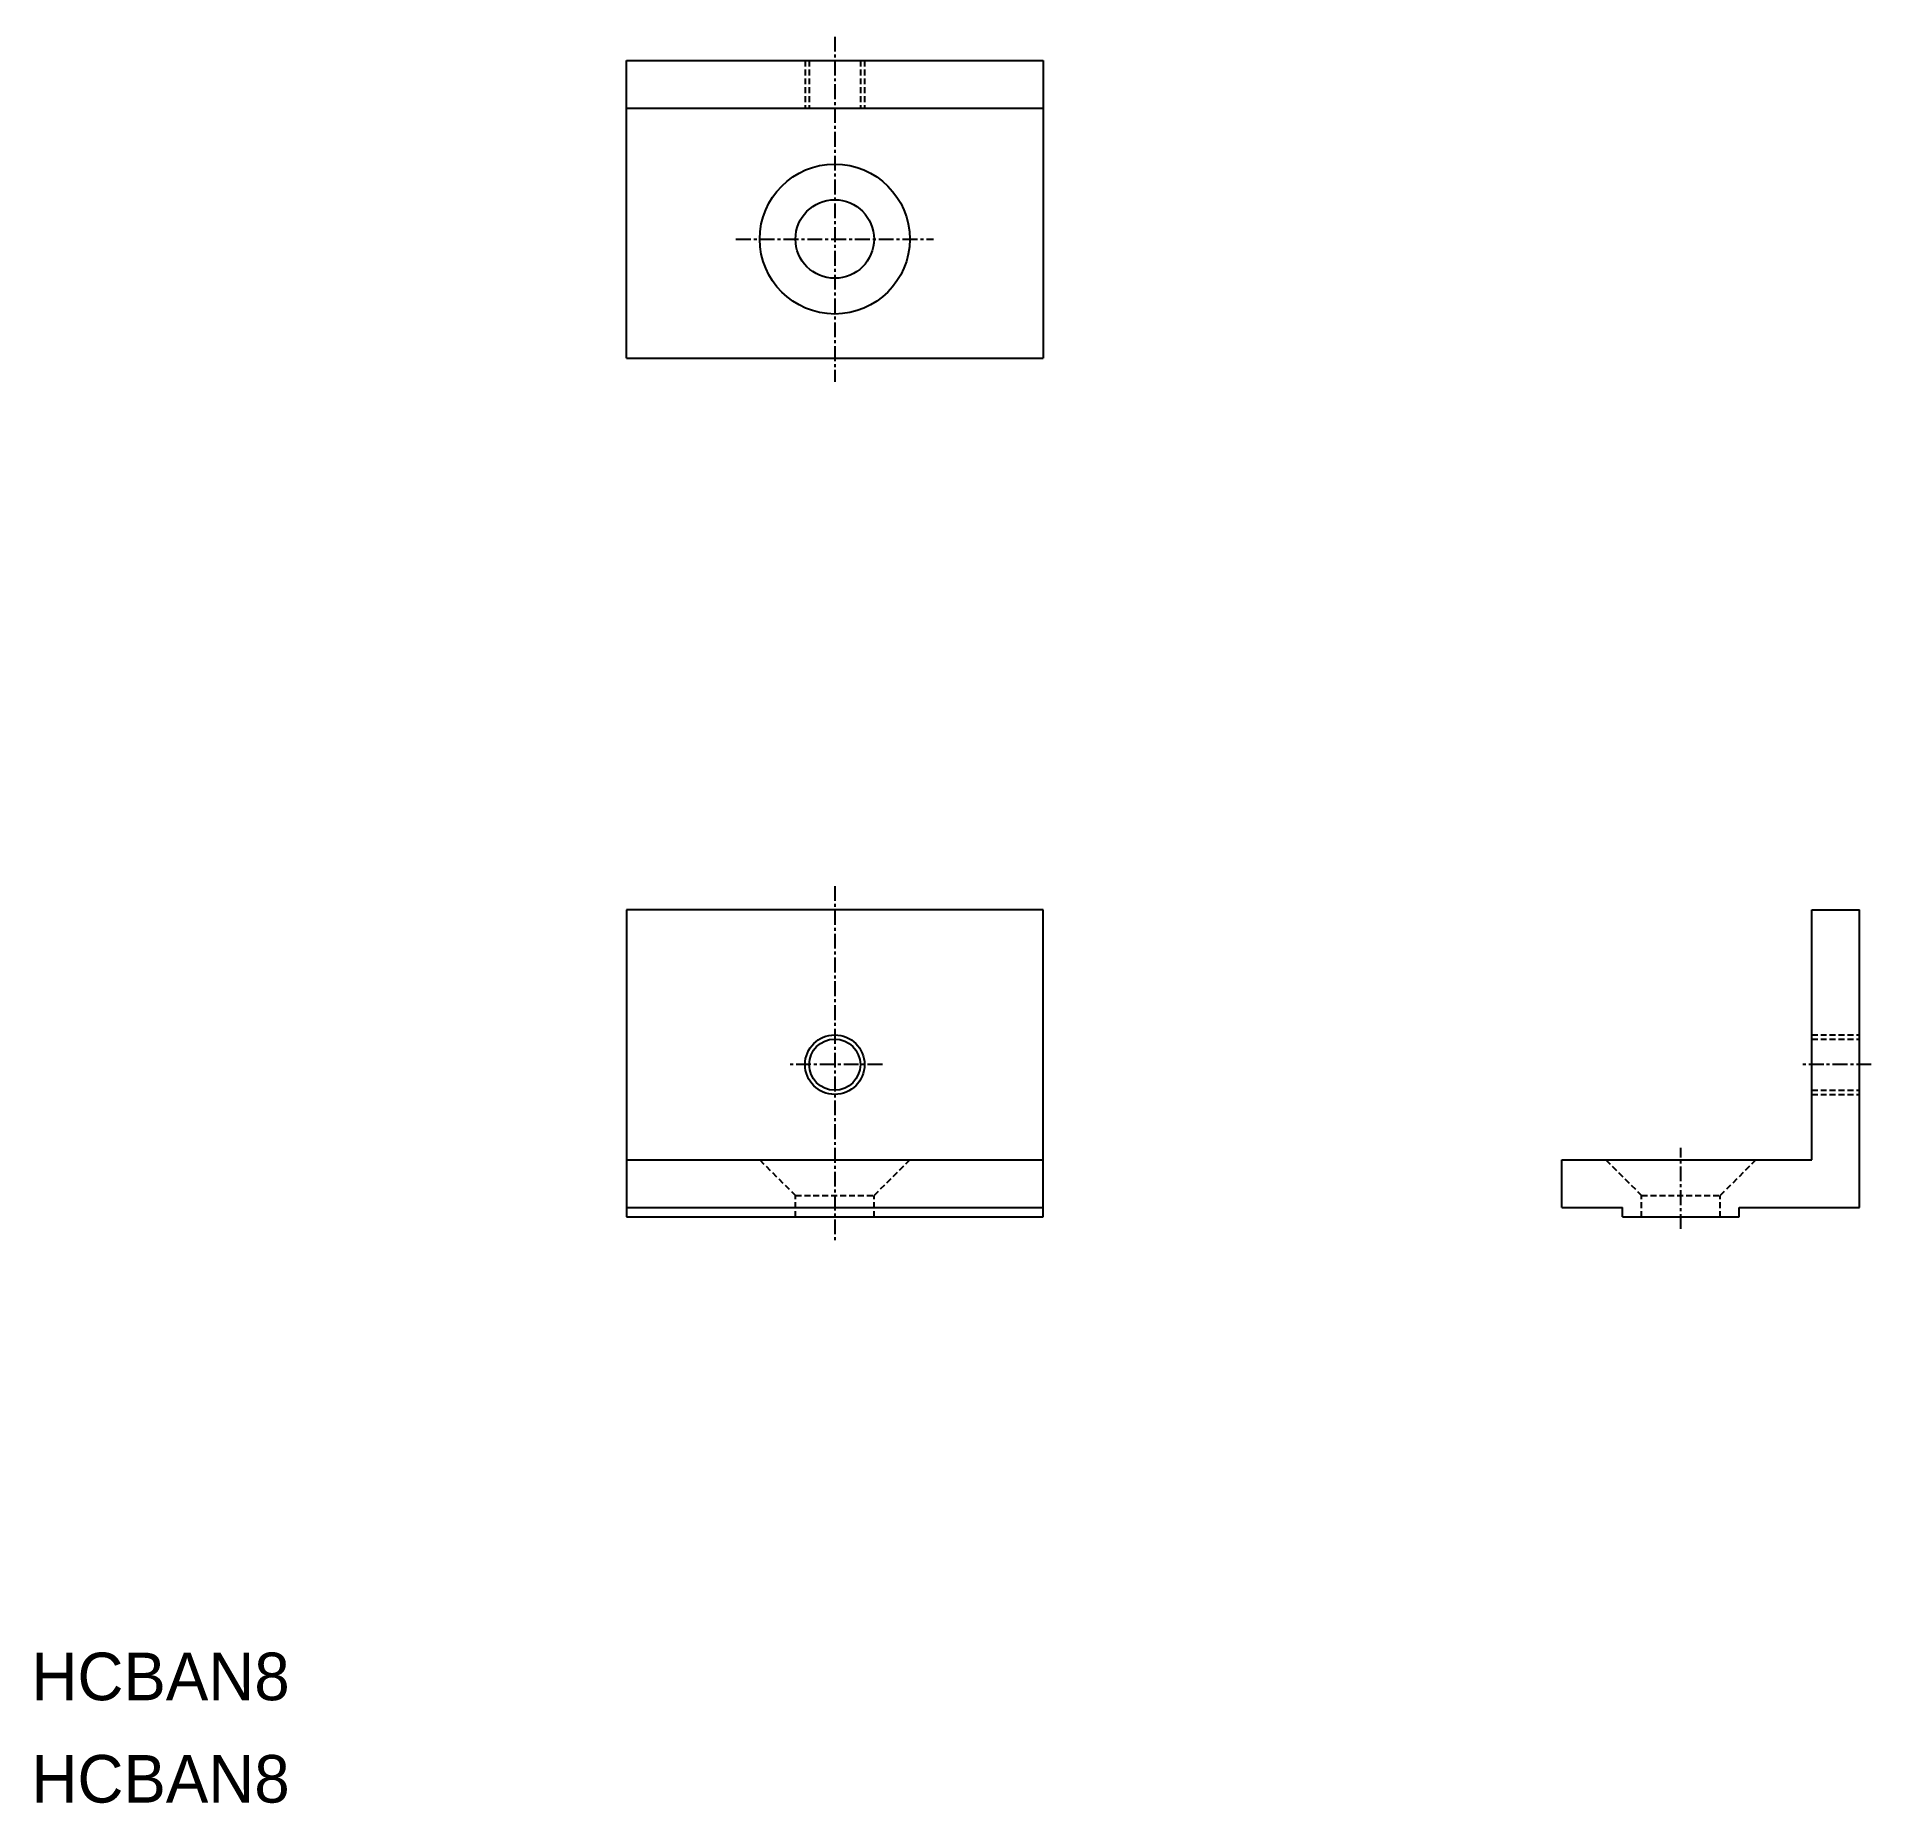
# Model space of a CAD drawing. Extents: x 0 to 155, y 0 to 148.
import ezdxf

# ---------------------------------------------------------------- set-up
doc = ezdxf.new("R2010")
doc.units = 0
doc.linetypes.add('CENTER', pattern=[2, 1.25, -0.25, 0.25, -0.25])
doc.linetypes.add('DASHED', pattern=[0.75, 0.5, -0.25])
doc.layers.get('0').update_dxf_attribs({"linetype": 'CONTINUOUS'})
doc.layers.add('CENTER', color=1, linetype='CENTER')

msp = doc.modelspace()

# ---------------------------------------------------------------- linework, layer by layer
at = {"color": 7, "linetype": 'CONTINUOUS'}
for p, q in [((50, 121.36), (50, 146.36)), ((50, 146.36), (85, 146.36)), ((85, 146.36), (85, 121.36)), ((50, 142.36), (85, 142.36)), ((50, 121.36), (85, 121.36)), ((85, 75), (50, 75)), ((50, 75), (50, 49.2)), ((85, 49.2), (85, 75)), ((149.6, 54), (149.6, 75)), ((149.6, 75), (153.6, 75)), ((153.6, 50), (153.6, 75)), ((50, 54), (85, 54)), ((128.6, 54), (149.6, 54)), ((128.6, 50), (128.6, 54)), ((50, 50), (85, 50)), ((128.6, 50), (133.7, 50)), ((133.7, 49.2), (133.7, 50)), ((143.5, 50), (153.6, 50)), ((143.5, 49.2), (143.5, 50)), ((50, 49.2), (85, 49.2)), ((133.7, 49.2), (143.5, 49.2))]:
    msp.add_line(p, q, dxfattribs=at)
at = {"color": 3, "linetype": 'DASHED'}
for p, q in [((65, 146.36), (65, 142.36)), ((65.35, 146.36), (65.35, 142.36)), ((69.65, 146.36), (69.65, 142.36)), ((70, 146.36), (70, 142.36)), ((149.6, 64.5), (153.6, 64.5)), ((149.6, 64.15), (153.6, 64.15)), ((149.6, 59.85), (153.6, 59.85)), ((149.6, 59.5), (153.6, 59.5)), ((61.2, 54), (64.2, 51)), ((73.8, 54), (70.8, 51)), ((132.3, 54), (135.3, 51)), ((144.9, 54), (141.9, 51)), ((64.2, 49.2), (64.2, 51)), ((64.2, 51), (70.8, 51)), ((70.8, 49.2), (70.8, 51)), ((135.3, 49.2), (135.3, 51)), ((135.3, 51), (141.9, 51)), ((141.9, 49.2), (141.9, 51))]:
    msp.add_line(p, q, dxfattribs=at)
at = {"color": 7, "linetype": 'CONTINUOUS'}
for centre, radius in [((67.5, 131.36), 6.3), ((67.5, 131.36), 3.3), ((67.5, 62), 2.15)]:
    msp.add_circle(centre, radius, dxfattribs=at)
at = {"color": 3, "linetype": 'CONTINUOUS'}
msp.add_circle((67.5, 62), 2.5, dxfattribs=at)
at = {"layer": 'CENTER', "color": 1, "linetype": 'CENTER'}
for p, q in [((67.5, 148.36), (67.5, 119.36)), ((59.2, 131.36), (75.8, 131.36)), ((67.5, 77), (67.5, 47.2)), ((71.5, 62), (63.5, 62)), ((154.6, 62), (148.6, 62)), ((138.6, 48.2), (138.6, 55))]:
    msp.add_line(p, q, dxfattribs=at)

# ---------------------------------------------------------------- texts
at = {"color": 7, "linetype": 'CONTINUOUS'}
for p in [(0, 8.6), (0, 0)]:
    msp.add_text('HCBAN8', height=4, dxfattribs=at).set_placement(p)

doc.saveas('drawing.dxf')
